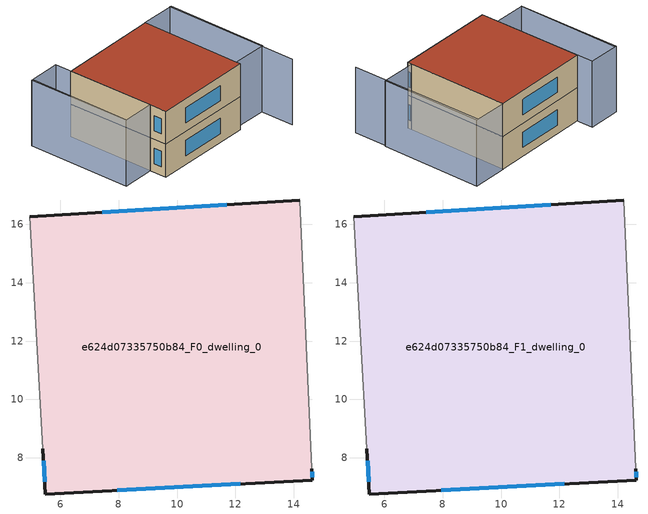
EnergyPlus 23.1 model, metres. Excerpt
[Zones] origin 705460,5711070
e624d07335750b84_F0_dwelling_0
 floor ground (EU_floor_Construction): 14.21,16.83 14.62,7.62 14.64,7.23 5.48,6.76 5.4,8.31 4.95,16.26 z0
 wall outside (EU_wall_Construction): 14.21,16.83 4.95,16.26 / 5.4,8.31 5.48,6.76 14.64,7.23 14.62,7.62 z0:3
 wall adiabatic (EU_wall_Construction): 4.95,16.26 5.4,8.31 / 14.62,7.62 14.21,16.83 z0:3
 window (EU_Window_Construction): 11.71,16.68 7.44,16.41 / 14.63,7.33 14.63,7.51 / 7.95,6.89 12.17,7.1 / 5.42,7.89 5.46,7.18 z0.81:2.19
e624d07335750b84_F1_dwelling_0
 floor to e624d07335750b84_F0_dwelling_0 (EU_floor_Construction): 14.21,16.83 14.62,7.62 14.64,7.23 5.48,6.76 5.4,8.31 4.95,16.26 z3
 wall outside (EU_wall_Construction): 14.21,16.83 4.95,16.26 / 5.4,8.31 5.48,6.76 14.64,7.23 14.62,7.62 z3:6
 wall adiabatic (EU_wall_Construction): 4.95,16.26 5.4,8.31 / 14.62,7.62 14.21,16.83 z3:6
 window (EU_Window_Construction): 11.71,16.68 7.44,16.41 / 14.63,7.33 14.63,7.51 / 7.95,6.89 12.17,7.1 / 5.42,7.89 5.46,7.18 z3.81:5.19
 roof outside (EU_roof_Construction): 14.64,7.23 14.62,7.62 14.21,16.83 4.95,16.26 5.4,8.31 5.48,6.76 z6
shading: 17.87,4.72 17.21,16.99 / 2.09,17.57 2.5,8.15 / 17.82,7.77 14.62,7.62 / 14.62,7.62 14.18,16.85 / 14.18,16.85 17.38,17 / 17.38,17 17.82,7.77 / 4.86,17.76 5.4,8.31 / 5.4,8.31 2.47,8.15 / 2.47,8.15 1.93,17.59 / 1.93,17.59 4.86,17.76 z0:6
[Building]
EU S2 Campaign: North Axis=0; Terrain=City; Solar Distribution=FullExterior
[Site:Location]
London: Latitude=51.5; Longitude=-0.5; Time Zone=0; Elevation=25
[SizingPeriod:WeatherFileDays]
AnnualSizingPeriod: Begin Month=1; Begin Day of Month=1; End Month=12; End Day of Month=31; Day of Week for Start Day=Monday; Use Weather File Daylight Saving Period=No; Use Weather File Rain and Snow Indicators=No
[MATERIAL]
EU_InternalMass_Material: Roughness=MediumRough; Thickness=0.1; Conductivity=1; Density=1800; Specific Heat=900; Thermal Absorptance=0.9; Solar Absorptance=0.7; Visible Absorptance=0.7
[MATERIAL:NOMASS] Roughness=MediumRough; Thermal Absorptance=0.9; Solar Absorptance=0.7; Visible Absorptance=0.7
Name | Thermal Resistance
EU_wall_NoMass | 0.555556
EU_roof_NoMass | 0.510204
EU_floor_NoMass | 1.68919
[WINDOWMATERIAL:SIMPLEGLAZINGSYSTEM]
EU_Window_SimpleGlazing: UFactor=3.96; Solar Heat Gain Coefficient=0.85; Visible Transmittance=0.85
[CONSTRUCTION]
EU_wall_Construction: EU_wall_NoMass
EU_roof_Construction: EU_roof_NoMass
EU_floor_Construction: EU_floor_NoMass
EU_Window_Construction: EU_Window_SimpleGlazing
EU_InternalMass_Construction: EU_InternalMass_Material
[ZONE] Type=1; Multiplier=1; Ceiling Height=autocalculate; Volume=264.544; Floor Area=autocalculate; Part of Total Floor Area=Yes
e624d07335750b84_F0_dwelling_0; e624d07335750b84_F1_dwelling_0
[INTERNALMASS] Construction=EU_InternalMass_Construction; Surface Area=88.1813
Name | Zone or ZoneList
e624d07335750b84_F0_dwelling_0_EU_InternalMass | e624d07335750b84_F0_dwelling_0
e624d07335750b84_F1_dwelling_0_EU_InternalMass | e624d07335750b84_F1_dwelling_0
[OTHEREQUIPMENT] Fuel Type=Electricity; Design Level Calculation Method=Watts/Area; Power per Zone Floor Area=1; Fraction Latent=0; Fraction Radiant=0; Fraction Lost=0; Carbon Dioxide Generation Rate=0; EndUse Subcategory=EU_Step8_InternalGains
Name | Zone or ZoneList or Space or SpaceList | Schedule
EU_Step8_InternalGain_e624d07335750b84_F0_dwelling_0_f000 | e624d07335750b84_F0_dwelling_0 | EU_Step8_GainSchedule_e624d07335750b84_F0_dwelling_0_f000
EU_Step8_InternalGain_e624d07335750b84_F1_dwelling_0_f000 | e624d07335750b84_F1_dwelling_0 | EU_Step8_GainSchedule_e624d07335750b84_F1_dwelling_0_f000
[ZONEVENTILATION:DESIGNFLOWRATE] Schedule=EU_AlwaysOn; Design Flow Rate Calculation Method=AirChanges/Hour; Air Changes per Hour=0.48; Ventilation Type=Natural; Fan Pressure Rise=0; Fan Total Efficiency=1; Constant Term Coefficient=1; Temperature Term Coefficient=0; Velocity Term Coefficient=0; Velocity Squared Term Coefficient=0; Minimum Indoor Temperature=-100; Maximum Indoor Temperature=100; Delta Temperature=-100; Minimum Outdoor Temperature=-100; Maximum Outdoor Temperature=100; Maximum Wind Speed=40
Name | Zone or ZoneList or Space or SpaceList
EU_ConstantAir_e624d07335750b84_F0_dwelling_0 | e624d07335750b84_F0_dwelling_0
EU_ConstantAir_e624d07335750b84_F1_dwelling_0 | e624d07335750b84_F1_dwelling_0
[HVACTEMPLATE:THERMOSTAT] Constant Heating Setpoint=20; Constant Cooling Setpoint=50
EU_HeatOnly_e624d07335750b84_F0_dwelling_0; EU_HeatOnly_e624d07335750b84_F1_dwelling_0
[HVACTEMPLATE:ZONE:IDEALLOADSAIRSYSTEM] System Availability Schedule=EU_AlwaysOn; Maximum Heating Supply Air Temperature=50; Minimum Cooling Supply Air Temperature=13; Maximum Heating Supply Air Humidity Ratio=0.0156; Minimum Cooling Supply Air Humidity Ratio=0.0077; Heating Limit=NoLimit; Cooling Limit=NoLimit; Heating Availability Schedule=EU_AlwaysOn; Cooling Availability Schedule=EU_CoolingOff; Dehumidification Control Type=ConstantSensibleHeatRatio; Cooling Sensible Heat Ratio=0.7; Dehumidification Setpoint=60; Humidification Control Type=None; Humidification Setpoint=30; Outdoor Air Method=None; Outdoor Air Flow Rate per Person=0.00944; Outdoor Air Flow Rate per Zone Floor Area=0; Outdoor Air Flow Rate per Zone=0; Demand Controlled Ventilation Type=None; Outdoor Air Economizer Type=NoEconomizer; Heat Recovery Type=None; Sensible Heat Recovery Effectiveness=0.7; Latent Heat Recovery Effectiveness=0.65
Name | Template Thermostat
e624d07335750b84_F0_dwelling_0 | EU_HeatOnly_e624d07335750b84_F0_dwelling_0
e624d07335750b84_F1_dwelling_0 | EU_HeatOnly_e624d07335750b84_F1_dwelling_0
[SIZING:ZONE] Zone Cooling Design Supply Air Temperature Input Method=SupplyAirTemperature; Zone Cooling Design Supply Air Temperature=13; Zone Heating Design Supply Air Temperature Input Method=SupplyAirTemperature; Zone Heating Design Supply Air Temperature=50; Zone Cooling Design Supply Air Humidity Ratio=0.008; Zone Heating Design Supply Air Humidity Ratio=0.008; Cooling Design Air Flow Method=DesignDay; Cooling Design Air Flow Rate=0; Cooling Minimum Air Flow per Zone Floor Area=0.000762; Cooling Minimum Air Flow=0; Cooling Minimum Air Flow Fraction=0.2; Heating Design Air Flow Method=DesignDay; Heating Design Air Flow Rate=0; Heating Maximum Air Flow per Zone Floor Area=0.002032; Heating Maximum Air Flow=0.141576; Heating Maximum Air Flow Fraction=0.3; Account for Dedicated Outdoor Air System=No; Dedicated Outdoor Air System Control Strategy=NeutralSupplyAir; Dedicated Outdoor Air Low Setpoint Temperature for Design=autosize; Dedicated Outdoor Air High Setpoint Temperature for Design=autosize; Zone Load Sizing Method=Sensible Load Only No Latent Load; Zone Latent Cooling Design Supply Air Humidity Ratio Input Method=HumidityRatioDifference; Zone Cooling Design Supply Air Humidity Ratio Difference=0.005; Zone Latent Heating Design Supply Air Humidity Ratio Input Method=HumidityRatioDifference; Zone Humidification Design Supply Air Humidity Ratio Difference=0.005
e624d07335750b84_F0_dwelling_0; e624d07335750b84_F1_dwelling_0
[SCHEDULE:CONSTANT]
Name | Hourly Value
EU_AlwaysOn | 1
EU_CoolingOff | 0
[SCHEDULE:FILE] Column Number=1; Rows to Skip at Top=0; Number of Hours of Data=8760; Column Separator=Comma; Interpolate to Timestep=No; Minutes per Item=60; Adjust Schedule for Daylight Savings=Yes
Name | File
EU_Step8_GainSchedule_e624d07335750b84_F0_dwelling_0_f000 | ../../schedules/e624d07335750b84/e624d07335750b84_F0_dwelling_0_f000_gain.csv
EU_Step8_GainSchedule_e624d07335750b84_F1_dwelling_0_f000 | ../../schedules/e624d07335750b84/e624d07335750b84_F1_dwelling_0_f000_gain.csv
